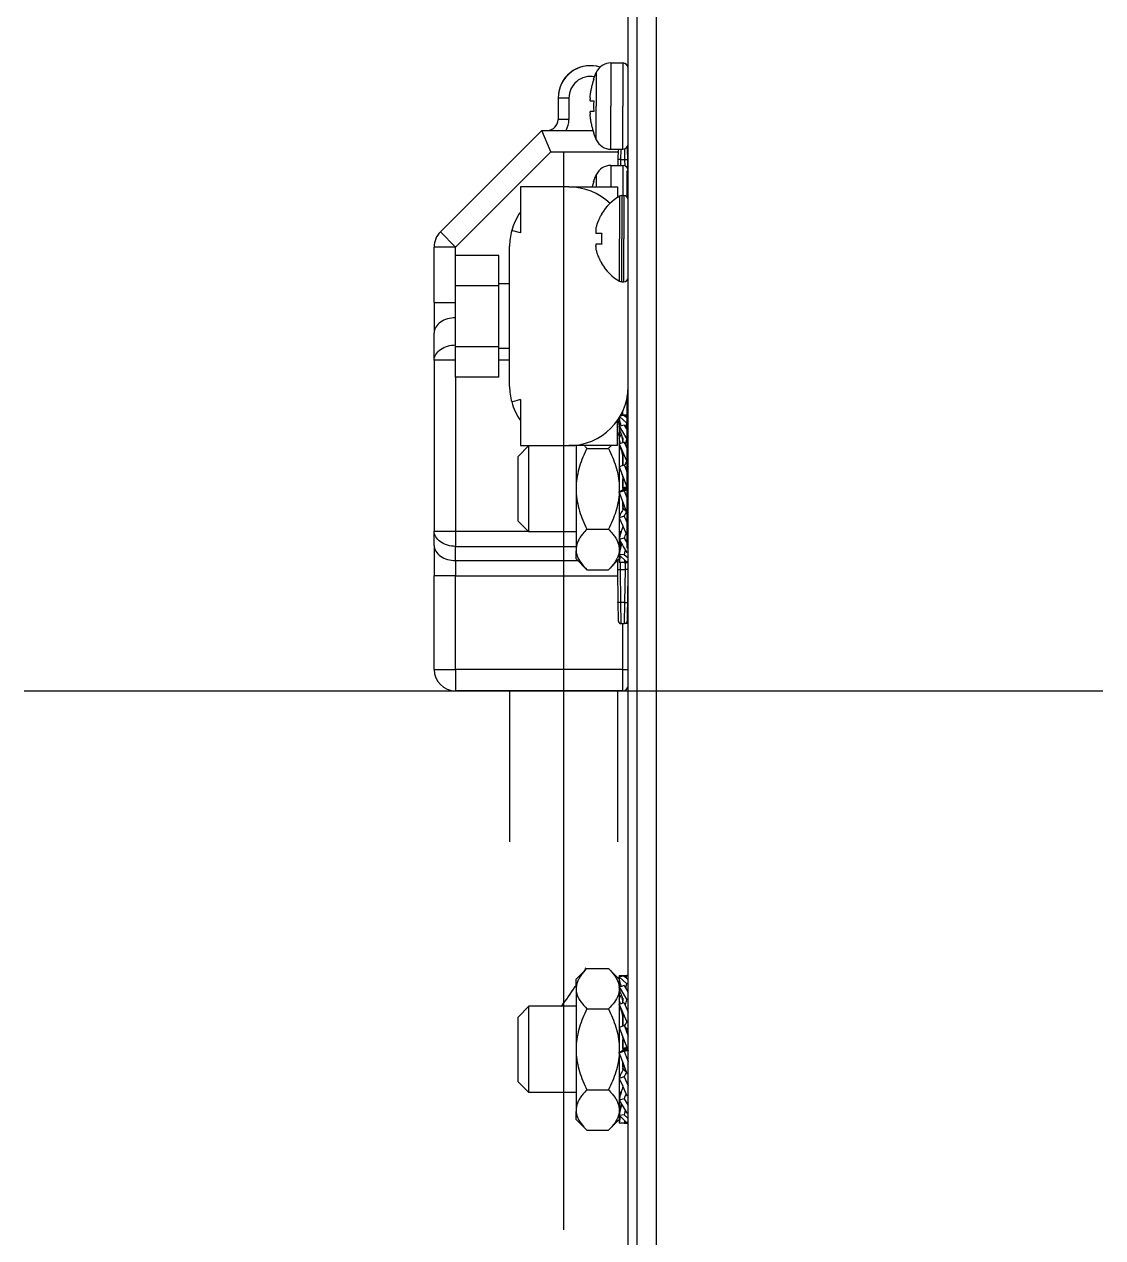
# Model space of a CAD drawing. Header units: millimetres. Extents: x -1584 to 3730, y -1918 to 2655.
# Drawn here: x 1513.4 to 1613.4, y 163.4 to 275.9 of the extents above; entities that cross this region are included whole.
import ezdxf

# ---------------------------------------------------------------- set-up
doc = ezdxf.new("R2010")
doc.units = ezdxf.units.MM
doc.header["$LTSCALE"] = 65.395
doc.layers.get('0').update_dxf_attribs({"linetype": 'CONTINUOUS'})
doc.layers.add('ASSI', color=7, linetype='CONTINUOUS')
doc.layers.add('GEOM', color=7, linetype='CONTINUOUS')

msp = doc.modelspace()

# ---------------------------------------------------------------- linework, layer by layer
at = {"linetype": 'Continuous'}
for p, q in [((1566.22, 270.85), (1566.24, 270.85)), ((1565.89, 268.85), (1566.24, 268.85)), ((1566.24, 267.85), (1565.89, 267.85)), ((1566.24, 265.85), (1566.22, 265.85)), ((1569.36, 264.37), (1569.36, 264.6)), ((1568.5, 264.35), (1568.48, 263.38)), ((1568.75, 264.35), (1568.73, 263.38)), ((1569.13, 263.38), (1569.11, 264.39)), ((1569.36, 264.34), (1569.36, 264.37)), ((1569.36, 264.37), (1569.43, 264.37)), ((1569.38, 263.38), (1569.36, 264.34)), ((1568.48, 263.38), (1568.47, 262.85)), ((1568.73, 263.38), (1568.72, 262.85)), ((1569.13, 263.38), (1568.73, 263.38)), ((1569.14, 262.8), (1569.13, 263.38)), ((1569.39, 262.54), (1569.38, 263.38)), ((1566.22, 261.35), (1566.24, 261.35)), ((1559.43, 260.85), (1559.43, 256.58)), ((1563.93, 260.85), (1559.43, 260.85)), ((1563.93, 260.85), (1568.43, 260.85)), ((1568.43, 260.85), (1568.43, 259.85)), ((1566.95, 258.35), (1566.98, 258.35)), ((1559.43, 256.58), (1558.62, 256.8)), ((1566.43, 256.55), (1566.98, 256.55)), ((1566.98, 255.55), (1566.43, 255.55)), ((1557.43, 254.5), (1553.43, 254.5)), ((1553.43, 251.68), (1553.43, 254.5)), ((1557.43, 251.85), (1557.43, 254.5)), ((1558.43, 242.35), (1558.43, 255.35)), ((1566.98, 253.75), (1566.95, 253.75)), ((1553.43, 246.03), (1553.43, 251.68)), ((1557.43, 251.68), (1553.43, 251.68)), ((1557.43, 251.68), (1557.43, 251.85)), ((1557.43, 246.03), (1557.43, 251.68)), ((1553.43, 243.2), (1553.43, 246.03)), ((1557.43, 246.03), (1553.43, 246.03)), ((1557.43, 245.85), (1557.43, 246.03)), ((1557.43, 243.2), (1557.43, 245.85)), ((1557.43, 243.2), (1553.43, 243.2)), ((1559.43, 241.12), (1558.62, 240.9)), ((1559.43, 241.12), (1559.43, 236.85)), ((1568.43, 236.85), (1568.43, 239.19)), ((1568.54, 239.42), (1568.6, 239.36)), ((1568.6, 239.36), (1568.6, 238.65)), ((1568.6, 238.99), (1568.68, 239.07)), ((1568.78, 238.69), (1568.6, 238.65)), ((1568.6, 238.65), (1569.29, 237.44)), ((1568.63, 239.56), (1569.29, 238.94)), ((1569.07, 239.64), (1568.65, 239.58)), ((1568.72, 239.7), (1569.29, 239.7)), ((1568.8, 238.69), (1568.78, 238.69)), ((1569.07, 238.76), (1568.8, 238.69)), ((1569.07, 239.64), (1569.18, 239.54)), ((1569.07, 238.76), (1569.33, 238.3)), ((1569.18, 239.54), (1569.33, 239.4)), ((1569.33, 239.7), (1569.29, 239.7)), ((1569.33, 238.94), (1569.29, 238.94)), ((1568.6, 238.61), (1568.6, 238.34)), ((1568.6, 238.34), (1568.6, 237.01)), ((1568.6, 237.55), (1568.79, 237.88)), ((1568.93, 237.32), (1568.93, 237.59)), ((1568.93, 237.59), (1568.93, 237.32)), ((1559.23, 235.85), (1560.23, 236.85)), ((1560.23, 236.85), (1559.23, 235.85)), ((1559.43, 236.85), (1563.93, 236.85)), ((1560.23, 228.85), (1560.23, 236.85)), ((1568.43, 236.85), (1563.93, 236.85)), ((1564.6, 236.85), (1564.6, 233.12)), ((1565.6, 236.6), (1567.6, 236.6)), ((1568.92, 237.12), (1568.6, 237.01)), ((1568.65, 236.8), (1568.6, 237.01)), ((1568.6, 237.01), (1569.29, 235.39)), ((1568.6, 237.01), (1568.6, 236.85)), ((1568.6, 236.85), (1568.6, 236.8)), ((1568.64, 236.85), (1568.6, 236.85)), ((1568.6, 236.8), (1568.6, 234.88)), ((1568.92, 237.18), (1568.92, 237.12)), ((1568.93, 237.12), (1568.92, 237.12)), ((1568.93, 237.23), (1568.93, 237.32)), ((1568.93, 237.21), (1568.93, 237.23)), ((1568.93, 237.23), (1568.93, 237.21)), ((1568.93, 237.21), (1568.93, 237.18)), ((1568.93, 237.21), (1568.93, 237.15)), ((1568.93, 237.18), (1568.93, 237.15)), ((1569.07, 237.16), (1568.93, 237.12)), ((1568.93, 237.12), (1568.93, 237.15)), ((1568.93, 237.15), (1568.93, 237.12)), ((1568.93, 237.12), (1568.93, 237.15)), ((1569.07, 237.16), (1569.33, 236.55)), ((1569.33, 237.45), (1569.29, 237.44)), ((1559.23, 229.85), (1559.23, 235.85)), ((1568.93, 236.12), (1568.93, 236.06)), ((1568.93, 236.07), (1568.93, 236.01)), ((1568.93, 236.06), (1568.93, 236.01)), ((1568.93, 235.37), (1568.93, 236.01)), ((1568.93, 236.01), (1568.93, 235.37)), ((1568.93, 235), (1568.93, 235.37)), ((1568.93, 235.37), (1568.93, 235)), ((1569.33, 235.4), (1569.29, 235.39)), ((1568.93, 235), (1568.6, 234.88)), ((1568.6, 234.88), (1569.29, 233.03)), ((1568.6, 234.85), (1568.6, 233.12)), ((1569.07, 235.05), (1568.93, 235)), ((1569.07, 235.05), (1569.08, 235.03)), ((1569.08, 235.03), (1569.09, 235.02)), ((1569.09, 235.02), (1569.33, 234.35)), ((1564.6, 233.12), (1564.6, 232.58)), ((1568.6, 233.12), (1568.6, 232.58)), ((1568.93, 232.94), (1568.93, 233.72)), ((1568.93, 233.72), (1568.93, 232.94)), ((1569.33, 233.05), (1569.29, 233.03)), ((1564.6, 232.58), (1564.6, 228.85)), ((1569.07, 232.67), (1568.6, 232.5)), ((1568.6, 232.58), (1568.6, 232.5)), ((1568.6, 232.5), (1568.93, 231.62)), ((1568.6, 232.5), (1568.6, 230.16)), ((1568.93, 232.92), (1568.93, 232.94)), ((1569.33, 232.94), (1568.93, 232.94)), ((1568.93, 232.92), (1568.93, 232.88)), ((1568.93, 232.92), (1569.33, 232.92)), ((1568.93, 232.88), (1568.93, 232.85)), ((1568.93, 232.85), (1568.93, 232.78)), ((1569.33, 232.85), (1568.93, 232.85)), ((1568.93, 232.76), (1568.93, 232.78)), ((1568.93, 232.78), (1569.33, 232.78)), ((1569.33, 232.76), (1568.93, 232.76)), ((1569.07, 232.67), (1569.3, 232.04)), ((1569.3, 232.04), (1569.33, 231.97)), ((1568.93, 231.21), (1568.93, 231.62)), ((1568.93, 231.62), (1569.27, 230.68)), ((1568.93, 231.62), (1568.93, 231.21)), ((1568.93, 231.21), (1568.93, 231.19)), ((1568.93, 231.21), (1568.93, 231.19)), ((1568.93, 231.19), (1568.93, 231.14)), ((1568.93, 231.14), (1568.93, 231.08)), ((1568.93, 231.02), (1568.93, 231.08)), ((1568.93, 231.08), (1568.97, 231.08)), ((1569, 231.02), (1568.93, 231.02)), ((1560.23, 228.85), (1559.23, 229.85)), ((1560.23, 228.85), (1559.23, 229.85)), ((1569.07, 230.31), (1568.6, 230.16)), ((1568.6, 230.16), (1568.92, 229.42)), ((1568.6, 230.15), (1568.6, 228.85)), ((1569.07, 230.31), (1569.33, 229.7)), ((1569.27, 230.68), (1569.28, 230.67)), ((1569.28, 230.67), (1569.29, 230.65)), ((1569.33, 230.67), (1569.29, 230.65)), ((1564.6, 228.85), (1560.23, 228.85)), ((1564.6, 228.85), (1560.23, 228.85)), ((1564.6, 228.85), (1564.6, 227.36)), ((1565.6, 229.1), (1567.6, 229.1)), ((1568.6, 228.85), (1568.6, 228.15)), ((1568.77, 228.85), (1568.6, 228.85)), ((1568.77, 228.85), (1568.6, 228.85)), ((1568.71, 228.65), (1568.6, 228.69)), ((1568.92, 229.42), (1568.93, 229.39)), ((1568.93, 229.39), (1569.29, 228.54)), ((1569.33, 228.55), (1569.29, 228.54)), ((1569.07, 228.26), (1568.6, 228.15)), ((1568.6, 228.15), (1568.82, 227.76)), ((1568.6, 228.15), (1568.6, 228.12)), ((1568.6, 228.12), (1568.6, 227.36)), ((1568.72, 227.94), (1568.72, 227.68)), ((1568.72, 227.68), (1568.72, 227.6)), ((1568.79, 227.82), (1568.74, 227.68)), ((1568.82, 227.76), (1568.91, 227.61)), ((1568.91, 227.61), (1568.96, 227.51)), ((1568.96, 227.51), (1569.29, 226.94)), ((1569.07, 228.26), (1569.33, 227.81)), ((1564.6, 227.36), (1564.6, 227.09)), ((1564.6, 226.34), (1564.6, 227.09)), ((1564.6, 226.34), (1565.6, 225.34)), ((1567.6, 225.34), (1568.6, 226.34)), ((1568.6, 227.36), (1568.6, 227.09)), ((1568.6, 227.09), (1568.6, 226.71)), ((1568.65, 227.04), (1568.6, 227.05)), ((1569.07, 226.76), (1568.6, 226.71)), ((1568.6, 226.71), (1568.68, 226.63)), ((1568.6, 226.71), (1568.6, 226.61)), ((1568.6, 226.61), (1568.6, 226.34)), ((1568.68, 226.63), (1568.7, 226.61)), ((1568.7, 226.61), (1569.18, 226.16)), ((1569.07, 226.76), (1569.43, 226.43)), ((1569.43, 226.98), (1569.29, 226.94)), ((1565.6, 225.34), (1567.6, 225.34)), ((1568.44, 226.19), (1568.43, 225.35)), ((1568.43, 225.35), (1568.48, 222.32)), ((1568.43, 225.35), (1568.48, 222.32)), ((1568.43, 225.35), (1568.68, 225.35)), ((1569.07, 226), (1568.6, 226)), ((1568.69, 226), (1568.68, 225.35)), ((1568.68, 225.35), (1568.73, 222.32)), ((1568.68, 225.35), (1569.18, 225.35)), ((1569.07, 226), (1569.43, 226)), ((1569.13, 222.32), (1569.18, 225.35)), ((1569.18, 225.35), (1569.17, 226)), ((1569.18, 226.16), (1569.29, 226.06)), ((1569.43, 225.35), (1569.18, 225.35)), ((1569.43, 226.08), (1569.29, 226.06)), ((1569.38, 222.32), (1569.43, 225.35)), ((1569.38, 222.32), (1569.43, 225.35)), ((1569.43, 225.35), (1569.42, 226)), ((1568.48, 222.32), (1568.51, 220.6)), ((1568.73, 222.32), (1568.76, 220.35)), ((1568.73, 222.32), (1569.13, 222.32)), ((1569.1, 220.35), (1569.13, 222.32)), ((1569.36, 221.36), (1569.38, 222.32)), ((1569.35, 220.6), (1569.36, 221.33)), ((1569.36, 221.33), (1569.36, 221.36)), ((1569.43, 221.33), (1569.36, 221.33)), ((1568.76, 220.35), (1569.1, 220.35)), ((1569.43, 220.35), (1569.1, 220.35)), ((1569.43, 220.35), (1569.1, 220.35)), ((1558.43, 214.1), (1558.43, 200.1)), ((1568.43, 214.1), (1568.43, 200.1)), ((1564.6, 187.36), (1565.6, 188.36)), ((1565.6, 188.36), (1567.6, 188.36)), ((1567.6, 188.36), (1568.6, 187.36)), ((1564.6, 186.61), (1564.6, 187.36)), ((1568.6, 187.7), (1569.29, 187.7)), ((1568.62, 187.58), (1568.6, 187.58)), ((1568.6, 187.58), (1569.29, 186.94)), ((1568.6, 187.36), (1568.6, 186.65)), ((1568.6, 186.99), (1568.68, 187.07)), ((1569.07, 187.64), (1568.62, 187.58)), ((1569.07, 187.64), (1569.18, 187.54)), ((1569.18, 187.54), (1569.43, 187.3)), ((1569.43, 187.7), (1569.29, 187.7)), ((1569.43, 186.95), (1569.29, 186.94)), ((1564.6, 186.61), (1564.6, 186.34)), ((1564.6, 186.34), (1564.6, 184.85)), ((1568.78, 186.69), (1568.6, 186.65)), ((1568.6, 186.65), (1569.29, 185.44)), ((1568.6, 186.61), (1568.6, 186.34)), ((1568.6, 186.34), (1568.6, 185.01)), ((1568.6, 185.55), (1568.79, 185.88)), ((1568.8, 186.69), (1568.78, 186.69)), ((1569.07, 186.76), (1568.8, 186.69)), ((1569.07, 186.76), (1569.4, 186.19)), ((1569.4, 186.19), (1569.43, 186.13)), ((1559.23, 183.85), (1560.23, 184.85)), ((1560.23, 184.85), (1559.23, 183.85)), ((1564.6, 184.85), (1560.23, 184.85)), ((1560.23, 176.85), (1560.23, 184.85)), ((1564.6, 184.85), (1564.6, 181.12)), ((1568.92, 185.12), (1568.6, 185.01)), ((1568.65, 184.8), (1568.6, 185.01)), ((1568.6, 185.01), (1569.29, 183.39)), ((1568.6, 185.01), (1568.6, 184.85)), ((1568.6, 184.85), (1568.6, 184.8)), ((1568.64, 184.85), (1568.6, 184.85)), ((1568.6, 184.8), (1568.6, 182.88)), ((1568.92, 185.18), (1568.92, 185.12)), ((1568.93, 185.12), (1568.92, 185.12)), ((1568.93, 185.32), (1568.93, 185.59)), ((1568.93, 185.59), (1568.93, 185.32)), ((1568.93, 185.23), (1568.93, 185.32)), ((1568.93, 185.21), (1568.93, 185.23)), ((1568.93, 185.23), (1568.93, 185.21)), ((1568.93, 185.21), (1568.93, 185.18)), ((1568.93, 185.21), (1568.93, 185.15)), ((1568.93, 185.18), (1568.93, 185.15)), ((1569.07, 185.16), (1568.93, 185.12)), ((1568.93, 185.12), (1568.93, 185.15)), ((1568.93, 185.15), (1568.93, 185.12)), ((1568.93, 185.12), (1568.93, 185.15)), ((1569.07, 185.16), (1569.43, 184.31)), ((1569.43, 185.47), (1569.29, 185.44)), ((1559.23, 177.85), (1559.23, 183.85)), ((1565.6, 184.6), (1567.6, 184.6)), ((1568.93, 184.12), (1568.93, 184.06)), ((1568.93, 184.07), (1568.93, 184.01)), ((1568.93, 184.06), (1568.93, 184.01)), ((1568.93, 183.37), (1568.93, 184.01)), ((1568.93, 184.01), (1568.93, 183.37)), ((1568.93, 183), (1568.6, 182.88)), ((1568.6, 182.88), (1569.29, 181.03)), ((1568.6, 182.85), (1568.6, 181.12)), ((1568.93, 183), (1568.93, 183.37)), ((1568.93, 183.37), (1568.93, 183)), ((1569.07, 183.05), (1568.93, 183)), ((1569.07, 183.05), (1569.08, 183.03)), ((1569.08, 183.03), (1569.09, 183.02)), ((1569.09, 183.02), (1569.43, 182.08)), ((1569.43, 183.43), (1569.29, 183.39)), ((1569.43, 182.68), (1569.36, 182.68)), ((1569.39, 182.62), (1569.43, 182.62)), ((1568.93, 180.94), (1568.93, 181.72)), ((1568.93, 181.72), (1568.93, 180.94)), ((1564.6, 181.12), (1564.6, 180.58)), ((1564.6, 180.58), (1564.6, 176.85)), ((1568.6, 181.12), (1568.6, 180.58)), ((1569.07, 180.67), (1568.6, 180.5)), ((1568.6, 180.58), (1568.6, 180.5)), ((1568.6, 180.5), (1568.93, 179.62)), ((1568.6, 180.5), (1568.6, 178.16)), ((1568.93, 180.92), (1568.93, 180.94)), ((1569.43, 180.94), (1568.93, 180.94)), ((1568.93, 180.92), (1568.93, 180.88)), ((1568.93, 180.92), (1569.43, 180.92)), ((1568.93, 180.88), (1568.93, 180.85)), ((1568.93, 180.85), (1568.93, 180.78)), ((1569.43, 180.85), (1568.93, 180.85)), ((1568.93, 180.76), (1568.93, 180.78)), ((1568.93, 180.78), (1569.43, 180.78)), ((1569.43, 180.76), (1568.93, 180.76)), ((1569.07, 180.67), (1569.43, 179.7)), ((1569.43, 181.08), (1569.29, 181.03)), ((1568.93, 179.21), (1568.93, 179.62)), ((1568.93, 179.62), (1569.27, 178.68)), ((1568.93, 179.62), (1568.93, 179.21)), ((1568.93, 179.21), (1568.93, 179.19)), ((1568.93, 179.21), (1568.93, 179.19)), ((1568.93, 179.19), (1568.93, 179.14)), ((1568.93, 179.14), (1568.93, 179.08)), ((1568.93, 179.02), (1568.93, 179.08)), ((1568.93, 179.08), (1568.97, 179.08)), ((1569, 179.02), (1568.93, 179.02)), ((1569.07, 178.31), (1568.6, 178.16)), ((1568.6, 178.16), (1568.92, 177.42)), ((1568.6, 178.15), (1568.6, 176.85)), ((1569.07, 178.31), (1569.43, 177.46)), ((1569.27, 178.68), (1569.28, 178.67)), ((1569.28, 178.67), (1569.29, 178.65)), ((1569.43, 178.7), (1569.29, 178.65)), ((1560.23, 176.85), (1559.23, 177.85)), ((1560.23, 176.85), (1559.23, 177.85)), ((1564.6, 176.85), (1560.23, 176.85)), ((1564.6, 176.85), (1560.23, 176.85)), ((1564.6, 176.85), (1564.6, 175.36)), ((1565.6, 177.1), (1567.6, 177.1)), ((1568.6, 176.85), (1568.6, 176.15)), ((1568.77, 176.85), (1568.6, 176.85)), ((1568.77, 176.85), (1568.6, 176.85)), ((1568.92, 177.42), (1568.93, 177.39)), ((1568.93, 177.39), (1569.29, 176.54)), ((1568.71, 176.65), (1568.6, 176.69)), ((1569.07, 176.26), (1568.6, 176.15)), ((1568.6, 176.15), (1568.82, 175.76)), ((1568.6, 176.15), (1568.6, 176.12)), ((1568.6, 176.12), (1568.6, 175.36)), ((1568.79, 175.82), (1568.74, 175.68)), ((1568.82, 175.76), (1568.91, 175.61)), ((1568.91, 175.61), (1568.96, 175.51)), ((1569.07, 176.26), (1569.43, 175.63)), ((1569.43, 176.58), (1569.29, 176.54)), ((1564.6, 175.36), (1564.6, 175.09)), ((1564.6, 174.34), (1564.6, 175.09)), ((1568.6, 175.36), (1568.6, 175.09)), ((1568.6, 175.09), (1568.6, 174.71)), ((1568.65, 175.04), (1568.6, 175.05)), ((1569.07, 174.76), (1568.6, 174.71)), ((1568.6, 174.71), (1568.68, 174.63)), ((1568.6, 174.71), (1568.6, 174.61)), ((1568.6, 174.61), (1568.6, 174.34)), ((1568.68, 174.63), (1568.7, 174.61)), ((1568.7, 174.61), (1569.18, 174.16)), ((1568.96, 175.51), (1569.29, 174.94)), ((1569.07, 174.76), (1569.43, 174.43)), ((1569.43, 174.98), (1569.29, 174.94)), ((1564.6, 174.34), (1565.6, 173.34)), ((1567.6, 173.34), (1568.6, 174.34)), ((1569.07, 174), (1568.6, 174)), ((1569.07, 174), (1569.43, 174)), ((1569.18, 174.16), (1569.29, 174.06)), ((1569.43, 174.08), (1569.29, 174.06)), ((1565.6, 173.34), (1567.6, 173.34))]:
    msp.add_line(p, q, dxfattribs=at)
at = {"color": 1}
for p, q in [((1563.43, 264.1), (1563.43, 164.1)), ((1513.43, 214.1), (1613.43, 214.1))]:
    msp.add_line(p, q, dxfattribs=at)
at = {"linetype": 'Continuous'}
for points in [[(1568.74, 238.02), (1568.78, 237.92), (1568.8, 237.83), (1568.83, 237.74), (1568.85, 237.65), (1568.87, 237.57), (1568.88, 237.49), (1568.9, 237.41)], [(1568.65, 236.8), (1568.68, 236.72), (1568.74, 236.54), (1568.8, 236.37), (1568.84, 236.22), (1568.87, 236.07), (1568.9, 235.94)], [(1568.9, 237.41), (1568.91, 237.33), (1568.91, 237.25), (1568.92, 237.18)], [(1568.9, 235.94), (1568.91, 235.81), (1568.92, 235.69), (1568.93, 235.58), (1568.93, 235.47), (1568.93, 235.37)], [(1568.61, 234.85), (1568.66, 234.7), (1568.74, 234.5), (1568.8, 234.33), (1568.85, 234.17), (1568.89, 234.06), (1568.91, 233.98), (1568.92, 233.92), (1568.93, 233.86), (1568.93, 233.8), (1568.93, 233.72)], [(1568.74, 186.02), (1568.78, 185.92), (1568.8, 185.83), (1568.83, 185.74), (1568.85, 185.65), (1568.87, 185.57), (1568.88, 185.49), (1568.9, 185.41)], [(1568.65, 184.8), (1568.68, 184.72), (1568.74, 184.54), (1568.8, 184.37), (1568.84, 184.22), (1568.87, 184.07), (1568.9, 183.94)], [(1568.9, 185.41), (1568.91, 185.33), (1568.91, 185.25), (1568.92, 185.18)], [(1568.9, 183.94), (1568.91, 183.81), (1568.92, 183.69), (1568.93, 183.58), (1568.93, 183.47), (1568.93, 183.37)], [(1568.61, 182.85), (1568.66, 182.7), (1568.74, 182.5), (1568.8, 182.33), (1568.85, 182.17), (1568.89, 182.06), (1568.91, 181.98), (1568.92, 181.92), (1568.93, 181.86), (1568.93, 181.8), (1568.93, 181.72)]]:
    msp.add_lwpolyline(points, dxfattribs=at)
for centre, radius, start, end in [((1572.88, 268.53), 7.04, 166.0152, 166.9892), ((1572.87, 268.53), 7.03, 165.4251, 166.0151), ((1572.87, 268.53), 7.02, 164.2196, 165.4252), ((1572.86, 268.54), 7.02, 163.8662, 164.2195), ((1572.86, 268.54), 7.01, 162.3069, 163.8662), ((1572.85, 268.54), 7.01, 160.741, 162.3068), ((1570.08, 269.1), 4.2, 176.6174, 178.2884), ((1570.14, 269.1), 4.26, 178.2856, 179.1489), ((1570.16, 269.1), 4.28, 179.1489, 179.9722), ((1570.16, 269.1), 4.27, 179.9713, 181.1104), ((1573.03, 268.51), 7.19, 171.7052, 173.2535), ((1572.98, 268.51), 7.14, 171.1563, 171.7036), ((1572.95, 268.52), 7.11, 170.1363, 171.1566), ((1572.93, 268.52), 7.09, 169.4225, 170.136), ((1572.91, 268.52), 7.07, 168.5614, 169.4226), ((1572.9, 268.53), 7.05, 167.7318, 168.5614), ((1572.89, 268.53), 7.04, 166.9892, 167.7318), ((1570.14, 269.1), 4.25, 181.1109, 181.6717), ((1570.08, 269.1), 4.2, 181.6686, 183.3824), ((1573.39, 268.35), 7.17, 176.0052, 180.0013), ((1573.39, 268.35), 7.17, 179.9987, 183.9948), ((1570.08, 267.6), 4.2, 176.6176, 178.3314), ((1570.14, 267.6), 4.25, 178.3283, 178.8891), ((1570.16, 267.6), 4.27, 178.8896, 180.0287), ((1570.16, 267.6), 4.28, 180.0278, 180.8511), ((1570.14, 267.6), 4.26, 180.8511, 181.7144), ((1570.08, 267.6), 4.2, 181.7116, 183.3826), ((1573.03, 268.19), 7.19, 186.7465, 188.2948), ((1572.98, 268.19), 7.14, 188.2964, 188.8437), ((1572.95, 268.18), 7.11, 188.8434, 189.8637), ((1572.93, 268.18), 7.09, 189.864, 190.5775), ((1572.91, 268.18), 7.07, 190.5774, 191.4385), ((1572.9, 268.17), 7.05, 191.4386, 192.2682), ((1572.89, 268.17), 7.04, 192.2682, 193.0108), ((1572.88, 268.17), 7.04, 193.0108, 193.9848), ((1572.87, 268.17), 7.03, 193.9849, 194.5749), ((1572.87, 268.17), 7.02, 194.5748, 195.7804), ((1572.86, 268.16), 7.02, 195.7805, 196.1338), ((1572.86, 268.16), 7.01, 196.1338, 197.6931), ((1572.85, 268.16), 7.01, 197.6932, 199.259), ((1572.86, 259.04), 7.01, 162.3069, 163.8662), ((1572.85, 259.04), 7.01, 160.741, 162.3068), ((1563.93, 255.35), 5.5, 46.0761, 90), ((1572.86, 259.03), 7.02, 164.2195, 165.0158), ((1572.86, 259.04), 7.02, 163.8662, 164.2195), ((1563.93, 255.35), 5.5, 144.9032, 164.7449), ((1571.02, 255.87), 4.73, 155.4278, 156.6825), ((1571.02, 255.87), 4.74, 154.4598, 155.4278), ((1571.03, 255.87), 4.74, 153.3188, 154.4598), ((1571.03, 255.87), 4.75, 151.9926, 153.3187), ((1571.03, 255.87), 4.75, 151.0316, 151.9926), ((1571.04, 255.86), 4.75, 148.4659, 151.0313), ((1563.93, 255.35), 5.5, 164.7449, 180), ((1568.4, 256.8), 1.98, 174.8627, 175.7144), ((1568.39, 256.8), 1.97, 175.714, 176.9766), ((1568.38, 256.8), 1.96, 176.9771, 178.0037), ((1568.37, 256.8), 1.95, 178.0037, 179.0738), ((1568.37, 256.8), 1.95, 179.0741, 180.1995), ((1568.37, 256.8), 1.95, 180.1995, 181.1541), ((1568.37, 256.8), 1.95, 181.1545, 182.3767), ((1568.38, 256.8), 1.96, 182.3765, 183.2159), ((1568.39, 256.8), 1.97, 183.2167, 184.6016), ((1570.93, 255.9), 4.64, 163.6036, 165.6824), ((1568.42, 256.8), 2.01, 172.7256, 174.8598), ((1570.96, 255.89), 4.67, 162.6228, 163.6051), ((1570.97, 255.89), 4.68, 161.535, 162.6227), ((1570.99, 255.88), 4.7, 159.4813, 161.5344), ((1571, 255.88), 4.72, 158.9977, 159.4819), ((1571.01, 255.88), 4.72, 157.4524, 158.9975), ((1571.02, 255.87), 4.73, 156.6826, 157.4526), ((1568.4, 256.8), 1.98, 184.6009, 185.2558), ((1568.42, 256.8), 2.01, 185.2585, 187.2741), ((1568.42, 255.3), 2.01, 172.7259, 174.7415), ((1570.74, 256.05), 3.79, 172.4013, 179.9911), ((1570.74, 256.05), 3.79, 180.0089, 187.5987), ((1568.4, 255.3), 1.98, 174.7442, 175.3991), ((1568.39, 255.3), 1.97, 175.3984, 176.7833), ((1568.38, 255.3), 1.96, 176.7841, 177.6235), ((1568.37, 255.3), 1.96, 177.6234, 178.8455), ((1568.37, 255.3), 1.95, 178.8459, 179.8005), ((1568.37, 255.3), 1.95, 179.8006, 180.9258), ((1568.37, 255.3), 1.95, 180.9261, 181.9964), ((1568.38, 255.3), 1.96, 181.9964, 183.0228), ((1568.39, 255.3), 1.97, 183.0233, 184.286), ((1568.4, 255.3), 1.98, 184.2856, 185.1372), ((1568.42, 255.3), 2.01, 185.1401, 187.2744), ((1570.93, 256.2), 4.64, 194.3176, 196.3964), ((1570.96, 256.21), 4.67, 196.3949, 197.3772), ((1570.97, 256.21), 4.68, 197.3773, 198.465), ((1570.99, 256.22), 4.7, 198.4656, 200.5187), ((1571, 256.22), 4.72, 200.5181, 201.0023), ((1571.01, 256.22), 4.72, 201.0025, 202.5476), ((1571.02, 256.23), 4.73, 202.5474, 203.3174), ((1571.02, 256.23), 4.73, 203.3175, 204.5722), ((1571.02, 256.23), 4.74, 204.5722, 205.5402), ((1571.03, 256.23), 4.74, 205.5402, 206.6812), ((1571.03, 256.23), 4.75, 206.6813, 208.0074), ((1571.03, 256.23), 4.75, 208.0074, 208.9684), ((1571.04, 256.24), 4.75, 208.9687, 211.5341), ((1563.93, 242.35), 5.5, 180, 195.2551), ((1563.93, 242.35), 5.5, 270, 360), ((1563.93, 242.35), 5.5, 195.2551, 215.0968), ((1566.42, 238.32), 2.21, 22.5267, 23.3499), ((1570.04, 238.7), 1.44, 182.2616, 183.5927), ((1566.98, 238.48), 1.63, 4.7243, 5.8252), ((1570.81, 239.66), 2.21, 183.5226, 187.9146), ((1566.4, 237.18), 2.54, 9.2742, 12.1328), ((1572.6, 232.42), 4.38, 143.3407, 143.5299), ((1577.12, 229.05), 10.02, 143.1481, 143.3233), ((1562.16, 232.85), 6.45, 356.9343, 357.6338), ((1569.45, 231.33), 0.554, 211.7475, 212.6742), ((1561.3, 236.6), 9.94, 323.117, 323.2975), ((1565.81, 233.24), 4.32, 323.3162, 323.5082), ((1569.37, 228.63), 0.769, 162.806, 163.3522), ((1568.53, 218.14), 10.25, 89.3798, 89.6108), ((1570.85, 225.93), 2.25, 175.0604, 178.1133), ((1568.76, 220.6), 0.25, 181.0011, 203.251), ((1568.76, 220.6), 0.25, 181, 270), ((1568.76, 220.6), 0.25, 203.251, 213.3463), ((1568.76, 220.6), 0.25, 213.3463, 225.5007), ((1568.76, 220.6), 0.25, 225.5007, 238.9847), ((1568.76, 220.6), 0.25, 238.9847, 247.7504), ((1568.76, 220.6), 0.25, 247.7504, 270), ((1569.1, 220.6), 0.25, 270, 358.9989), ((1543.43, 200.1), 25, 331.2528, 332.0962), ((1570.85, 187.77), 2.25, 181.8867, 184.9379), ((1543.43, 200.1), 25, 322.3788, 327.5098), ((1543.43, 200.1), 25, 327.5098, 327.9102), ((1570.04, 186.7), 1.44, 182.2616, 183.5927), ((1566.98, 186.48), 1.63, 4.7243, 5.8252), ((1566.4, 185.18), 2.54, 9.2742, 12.1328), ((1572.6, 180.42), 4.38, 143.3407, 143.5299), ((1577.12, 177.05), 10.02, 143.1481, 143.3233), ((1568.91, 182.37), 0.554, 31.7249, 32.7051), ((1562.16, 180.85), 6.45, 356.9343, 357.6338), ((1569.45, 179.33), 0.554, 211.7475, 212.6742), ((1561.3, 184.6), 9.94, 323.117, 323.2975), ((1565.81, 181.24), 4.32, 323.3162, 323.5082), ((1569.37, 176.63), 0.769, 162.806, 163.3522), ((1570.85, 173.93), 2.25, 175.0604, 178.1133)]:
    msp.add_arc(centre, radius, start, end, dxfattribs=at)
for points, knots in [([(1568.73, 263.38), (1568.7, 263.39), (1568.65, 263.39), (1568.6, 263.39), (1568.56, 263.39), (1568.53, 263.39), (1568.51, 263.39), (1568.49, 263.39), (1568.49, 263.39), (1568.49, 263.39), (1568.48, 263.39), (1568.48, 263.38)], [0, 0, 0, 0, 0.382527, 0.555286, 0.706699, 0.831041, 0.923431, 0.956518, 0.980383, 0.994876, 1, 1, 1, 1]), ([(1569.13, 263.38), (1569.16, 263.39), (1569.21, 263.39), (1569.26, 263.39), (1569.3, 263.39), (1569.33, 263.39), (1569.35, 263.39), (1569.37, 263.39), (1569.37, 263.39), (1569.37, 263.39), (1569.38, 263.39), (1569.38, 263.38)], [0, 0, 0, 0, 0.382527, 0.555287, 0.706699, 0.831041, 0.923431, 0.956518, 0.980383, 0.994876, 1, 1, 1, 1]), ([(1568.46, 239.17), (1568.48, 239.13), (1568.55, 238.96), (1568.59, 238.78), (1568.6, 238.64)], [0, 0, 0, 0, 0.256038, 1, 1, 1, 1]), ([(1568.64, 238.65), (1568.64, 238.68), (1568.62, 238.79), (1568.61, 238.91), (1568.6, 238.99)], [0, 0, 0, 0, 0.248024, 1, 1, 1, 1]), ([(1568.68, 239.07), (1568.67, 239.09), (1568.65, 239.19), (1568.63, 239.28), (1568.62, 239.36)], [0, 0, 0, 0, 0.245689, 1, 1, 1, 1]), ([(1568.78, 238.69), (1568.77, 238.72), (1568.74, 238.84), (1568.7, 238.97), (1568.68, 239.07)], [0, 0, 0, 0, 0.245514, 1, 1, 1, 1]), ([(1569.21, 238.52), (1569.22, 238.56), (1569.25, 238.69), (1569.28, 238.83), (1569.29, 238.94)], [0, 0, 0, 0, 0.265232, 1, 1, 1, 1]), ([(1569.26, 239.47), (1569.26, 239.49), (1569.28, 239.57), (1569.28, 239.64), (1569.29, 239.7)], [0, 0, 0, 0, 0.257041, 1, 1, 1, 1]), ([(1568.6, 238.34), (1568.6, 238.29), (1568.57, 238.08), (1568.5, 237.88), (1568.44, 237.73)], [0, 0, 0, 0, 0.244614, 1, 1, 1, 1]), ([(1568.64, 238.35), (1568.64, 238.37), (1568.62, 238.46), (1568.61, 238.55), (1568.6, 238.61)], [0, 0, 0, 0, 0.241658, 1, 1, 1, 1]), ([(1568.71, 237.05), (1568.69, 237.09), (1568.65, 237.25), (1568.61, 237.42), (1568.6, 237.55)], [0, 0, 0, 0, 0.25166, 1, 1, 1, 1]), ([(1568.74, 238.02), (1568.74, 238.05), (1568.7, 238.16), (1568.66, 238.27), (1568.64, 238.35)], [0, 0, 0, 0, 0.245261, 1, 1, 1, 1]), ([(1568.93, 237.32), (1568.93, 237.34), (1568.93, 237.43), (1568.92, 237.52), (1568.91, 237.59)], [0, 0, 0, 0, 0.242751, 1, 1, 1, 1]), ([(1565.6, 236.6), (1565.33, 236.06), (1564.97, 235.21), (1564.68, 234.03), (1564.62, 233.42), (1564.6, 233.12)], [0, 0, 0, 0, 0.499772, 0.7499, 1, 1, 1, 1]), ([(1565.37, 236.85), (1565.39, 236.83), (1565.47, 236.74), (1565.54, 236.66), (1565.6, 236.6)], [0, 0, 0, 0, 0.247108, 1, 1, 1, 1]), ([(1567.83, 236.85), (1567.82, 236.83), (1567.74, 236.74), (1567.66, 236.66), (1567.6, 236.6)], [0, 0, 0, 0, 0.247108, 1, 1, 1, 1]), ([(1567.6, 236.6), (1567.87, 236.06), (1568.23, 235.21), (1568.52, 234.03), (1568.59, 233.42), (1568.6, 233.12)], [0, 0, 0, 0, 0.499772, 0.7499, 1, 1, 1, 1]), ([(1569.15, 236.98), (1569.18, 237.06), (1569.24, 237.21), (1569.28, 237.36), (1569.29, 237.44)], [0, 0, 0, 0, 0.531204, 1, 1, 1, 1]), ([(1569.11, 235.06), (1569.15, 235.12), (1569.22, 235.22), (1569.28, 235.33), (1569.29, 235.39)], [0, 0, 0, 0, 0.551553, 1, 1, 1, 1]), ([(1569.33, 234.72), (1569.29, 234.78), (1569.22, 234.85), (1569.13, 234.94), (1569.09, 234.99), (1569.08, 235.02)], [0, 0, 0, 0, 0.554886, 0.798756, 1, 1, 1, 1]), ([(1568.93, 232.94), (1568.93, 232.95), (1568.94, 232.96), (1568.96, 232.96), (1568.99, 232.97), (1569.04, 232.97), (1569.1, 232.98), (1569.16, 232.99), (1569.22, 233), (1569.26, 233.02), (1569.28, 233.02), (1569.29, 233.03)], [0, 0, 0, 0, 0.05522, 0.100344, 0.157888, 0.303527, 0.47448, 0.651117, 0.811552, 0.93397, 1, 1, 1, 1]), ([(1564.6, 232.58), (1564.62, 232.28), (1564.68, 231.67), (1564.97, 230.49), (1565.33, 229.64), (1565.6, 229.1)], [0, 0, 0, 0, 0.2501, 0.500228, 1, 1, 1, 1]), ([(1568.6, 232.5), (1568.58, 232.21), (1568.51, 231.61), (1568.22, 230.46), (1567.87, 229.63), (1567.6, 229.1)], [0, 0, 0, 0, 0.250122, 0.500232, 1, 1, 1, 1]), ([(1568.63, 232.54), (1568.63, 232.53), (1568.62, 232.52), (1568.61, 232.51), (1568.6, 232.5)], [0, 0, 0, 0, 0.598112, 1, 1, 1, 1]), ([(1568.88, 232.72), (1568.86, 232.71), (1568.81, 232.68), (1568.72, 232.62), (1568.66, 232.57), (1568.63, 232.54)], [0, 0, 0, 0, 0.21851, 0.62177, 1, 1, 1, 1]), ([(1568.93, 232.76), (1568.93, 232.76), (1568.93, 232.75), (1568.91, 232.74), (1568.89, 232.73), (1568.88, 232.72)], [0, 0, 0, 0, 0.11339, 0.317974, 1, 1, 1, 1]), ([(1569.33, 232.73), (1569.31, 232.73), (1569.25, 232.72), (1569.19, 232.71), (1569.14, 232.69), (1569.11, 232.69), (1569.09, 232.68), (1569.08, 232.67), (1569.07, 232.67)], [0, 0, 0, 0, 0.303809, 0.614203, 0.751519, 0.866109, 0.950948, 1, 1, 1, 1]), ([(1568.93, 231.02), (1568.93, 230.96), (1568.89, 230.83), (1568.78, 230.63), (1568.67, 230.41), (1568.61, 230.25), (1568.6, 230.16)], [0, 0, 0, 0, 0.192353, 0.445479, 0.732475, 1, 1, 1, 1]), ([(1568.93, 231.19), (1568.93, 231.18), (1568.93, 231.14), (1568.94, 231.11), (1568.95, 231.09)], [0, 0, 0, 0, 0.233847, 1, 1, 1, 1]), ([(1568.99, 231.03), (1569.01, 231), (1569.06, 230.93), (1569.14, 230.84), (1569.22, 230.77), (1569.26, 230.71), (1569.28, 230.68)], [0, 0, 0, 0, 0.273312, 0.548914, 0.798022, 1, 1, 1, 1]), ([(1569.25, 230.64), (1569.21, 230.58), (1569.14, 230.48), (1569.08, 230.37), (1569.07, 230.31)], [0, 0, 0, 0, 0.551459, 1, 1, 1, 1]), ([(1565.6, 229.1), (1565.47, 228.96), (1565.25, 228.73), (1564.98, 228.37), (1564.73, 227.94), (1564.62, 227.59), (1564.6, 227.36)], [0, 0, 0, 0, 0.274764, 0.470176, 0.655695, 1, 1, 1, 1]), ([(1567.6, 229.1), (1567.74, 228.96), (1567.95, 228.73), (1568.22, 228.37), (1568.47, 227.94), (1568.58, 227.59), (1568.6, 227.36)], [0, 0, 0, 0, 0.274764, 0.470176, 0.655695, 1, 1, 1, 1]), ([(1568.93, 229.42), (1568.92, 229.32), (1568.87, 229.13), (1568.76, 228.83), (1568.66, 228.5), (1568.61, 228.27), (1568.6, 228.15)], [0, 0, 0, 0, 0.2147, 0.462689, 0.731299, 1, 1, 1, 1]), ([(1568.63, 228.85), (1568.63, 228.83), (1568.61, 228.78), (1568.61, 228.73), (1568.6, 228.69)], [0, 0, 0, 0, 0.23917, 1, 1, 1, 1]), ([(1569.21, 228.72), (1569.18, 228.64), (1569.12, 228.49), (1569.08, 228.34), (1569.07, 228.26)], [0, 0, 0, 0, 0.531474, 1, 1, 1, 1]), ([(1568.74, 227.68), (1568.74, 227.65), (1568.7, 227.54), (1568.66, 227.43), (1568.64, 227.35)], [0, 0, 0, 0, 0.245261, 1, 1, 1, 1]), ([(1568.83, 227.76), (1568.81, 227.71), (1568.75, 227.48), (1568.69, 227.25), (1568.65, 227.08)], [0, 0, 0, 0, 0.240015, 1, 1, 1, 1]), ([(1564.6, 227.09), (1564.62, 226.93), (1564.71, 226.53), (1565.05, 225.93), (1565.41, 225.54), (1565.6, 225.34)], [0, 0, 0, 0, 0.227076, 0.594171, 1, 1, 1, 1]), ([(1568.53, 226.73), (1568.46, 226.47), (1568.18, 225.97), (1567.81, 225.55), (1567.6, 225.34)], [0, 0, 0, 0, 0.472983, 1, 1, 1, 1]), ([(1568.6, 227.09), (1568.6, 227.06), (1568.59, 226.93), (1568.56, 226.81), (1568.53, 226.73)], [0, 0, 0, 0, 0.24744, 1, 1, 1, 1]), ([(1568.64, 227.35), (1568.64, 227.33), (1568.62, 227.24), (1568.61, 227.15), (1568.6, 227.09)], [0, 0, 0, 0, 0.241658, 1, 1, 1, 1]), ([(1568.65, 227.08), (1568.64, 227.05), (1568.62, 226.93), (1568.61, 226.8), (1568.6, 226.71)], [0, 0, 0, 0, 0.247864, 1, 1, 1, 1]), ([(1568.62, 226.34), (1568.62, 226.33), (1568.61, 226.25), (1568.6, 226.18), (1568.6, 226.12)], [0, 0, 0, 0, 0.244792, 1, 1, 1, 1]), ([(1568.64, 226.34), (1568.64, 226.32), (1568.62, 226.25), (1568.61, 226.18), (1568.61, 226.12)], [0, 0, 0, 0, 0.247191, 1, 1, 1, 1]), ([(1568.68, 226.63), (1568.67, 226.61), (1568.65, 226.51), (1568.63, 226.42), (1568.62, 226.34)], [0, 0, 0, 0, 0.245689, 1, 1, 1, 1]), ([(1568.7, 226.62), (1568.69, 226.59), (1568.67, 226.5), (1568.65, 226.41), (1568.64, 226.34)], [0, 0, 0, 0, 0.247214, 1, 1, 1, 1]), ([(1569.15, 227.18), (1569.14, 227.14), (1569.11, 227.01), (1569.08, 226.87), (1569.07, 226.76)], [0, 0, 0, 0, 0.265604, 1, 1, 1, 1]), ([(1569.1, 226.23), (1569.1, 226.21), (1569.08, 226.13), (1569.08, 226.06), (1569.07, 226)], [0, 0, 0, 0, 0.257825, 1, 1, 1, 1]), ([(1568.73, 222.32), (1568.7, 222.31), (1568.65, 222.31), (1568.6, 222.31), (1568.56, 222.31), (1568.53, 222.31), (1568.51, 222.31), (1568.49, 222.31), (1568.49, 222.31), (1568.49, 222.31), (1568.48, 222.31), (1568.48, 222.32)], [0, 0, 0, 0, 0.382527, 0.555287, 0.706699, 0.831041, 0.923431, 0.956518, 0.980383, 0.994876, 1, 1, 1, 1]), ([(1569.13, 222.32), (1569.16, 222.31), (1569.21, 222.31), (1569.26, 222.31), (1569.3, 222.31), (1569.33, 222.31), (1569.35, 222.31), (1569.37, 222.31), (1569.37, 222.31), (1569.37, 222.31), (1569.38, 222.31), (1569.38, 222.32)], [0, 0, 0, 0, 0.382527, 0.555286, 0.706699, 0.831041, 0.923431, 0.956518, 0.980383, 0.994876, 1, 1, 1, 1]), ([(1565.6, 188.36), (1565.47, 188.22), (1565.25, 187.99), (1564.98, 187.63), (1564.73, 187.2), (1564.62, 186.85), (1564.6, 186.61)], [0, 0, 0, 0, 0.274764, 0.470176, 0.655695, 1, 1, 1, 1]), ([(1567.6, 188.36), (1567.73, 188.23), (1567.95, 187.99), (1568.21, 187.64), (1568.46, 187.22), (1568.58, 186.87), (1568.6, 186.64)], [0, 0, 0, 0, 0.274358, 0.469689, 0.655323, 1, 1, 1, 1]), ([(1568.62, 187.36), (1568.62, 187.37), (1568.61, 187.45), (1568.6, 187.52), (1568.6, 187.58)], [0, 0, 0, 0, 0.244792, 1, 1, 1, 1]), ([(1568.64, 186.65), (1568.64, 186.68), (1568.62, 186.79), (1568.61, 186.91), (1568.6, 186.99)], [0, 0, 0, 0, 0.248024, 1, 1, 1, 1]), ([(1568.68, 187.07), (1568.67, 187.09), (1568.65, 187.19), (1568.63, 187.28), (1568.62, 187.36)], [0, 0, 0, 0, 0.245689, 1, 1, 1, 1]), ([(1568.78, 186.69), (1568.77, 186.72), (1568.74, 186.84), (1568.7, 186.97), (1568.68, 187.07)], [0, 0, 0, 0, 0.245514, 1, 1, 1, 1]), ([(1569.21, 186.52), (1569.22, 186.56), (1569.25, 186.69), (1569.28, 186.83), (1569.29, 186.94)], [0, 0, 0, 0, 0.265232, 1, 1, 1, 1]), ([(1569.26, 187.47), (1569.26, 187.49), (1569.28, 187.57), (1569.28, 187.64), (1569.29, 187.7)], [0, 0, 0, 0, 0.257041, 1, 1, 1, 1]), ([(1564.6, 186.34), (1564.62, 186.19), (1564.71, 185.79), (1565.05, 185.19), (1565.41, 184.8), (1565.6, 184.6)], [0, 0, 0, 0, 0.227076, 0.594171, 1, 1, 1, 1]), ([(1568.6, 186.34), (1568.59, 186.19), (1568.5, 185.79), (1568.15, 185.19), (1567.8, 184.8), (1567.6, 184.6)], [0, 0, 0, 0, 0.227076, 0.594171, 1, 1, 1, 1]), ([(1568.64, 186.35), (1568.64, 186.37), (1568.62, 186.46), (1568.61, 186.55), (1568.6, 186.61)], [0, 0, 0, 0, 0.241658, 1, 1, 1, 1]), ([(1568.74, 186.02), (1568.74, 186.05), (1568.7, 186.16), (1568.66, 186.27), (1568.64, 186.35)], [0, 0, 0, 0, 0.245261, 1, 1, 1, 1]), ([(1568.71, 185.05), (1568.69, 185.09), (1568.65, 185.25), (1568.61, 185.42), (1568.6, 185.55)], [0, 0, 0, 0, 0.25166, 1, 1, 1, 1]), ([(1568.93, 185.32), (1568.93, 185.34), (1568.93, 185.43), (1568.92, 185.52), (1568.91, 185.59)], [0, 0, 0, 0, 0.242751, 1, 1, 1, 1]), ([(1569.15, 184.98), (1569.18, 185.06), (1569.24, 185.21), (1569.28, 185.36), (1569.29, 185.44)], [0, 0, 0, 0, 0.531204, 1, 1, 1, 1]), ([(1565.6, 184.6), (1565.33, 184.06), (1564.97, 183.21), (1564.68, 182.03), (1564.62, 181.42), (1564.6, 181.12)], [0, 0, 0, 0, 0.499772, 0.7499, 1, 1, 1, 1]), ([(1567.6, 184.6), (1567.87, 184.06), (1568.23, 183.21), (1568.52, 182.03), (1568.59, 181.42), (1568.6, 181.12)], [0, 0, 0, 0, 0.499772, 0.7499, 1, 1, 1, 1]), ([(1569.37, 182.67), (1569.35, 182.71), (1569.3, 182.77), (1569.22, 182.86), (1569.14, 182.93), (1569.1, 182.99), (1569.08, 183.02)], [0, 0, 0, 0, 0.273372, 0.548861, 0.797929, 1, 1, 1, 1]), ([(1569.11, 183.06), (1569.15, 183.12), (1569.22, 183.22), (1569.28, 183.33), (1569.29, 183.39)], [0, 0, 0, 0, 0.551553, 1, 1, 1, 1]), ([(1569.43, 182.51), (1569.43, 182.52), (1569.43, 182.56), (1569.42, 182.59), (1569.41, 182.61)], [0, 0, 0, 0, 0.233618, 1, 1, 1, 1]), ([(1564.6, 180.58), (1564.62, 180.28), (1564.68, 179.67), (1564.97, 178.49), (1565.33, 177.64), (1565.6, 177.1)], [0, 0, 0, 0, 0.2501, 0.500228, 1, 1, 1, 1]), ([(1568.6, 180.5), (1568.58, 180.21), (1568.51, 179.61), (1568.22, 178.46), (1567.87, 177.63), (1567.6, 177.1)], [0, 0, 0, 0, 0.250122, 0.500232, 1, 1, 1, 1]), ([(1568.63, 180.54), (1568.63, 180.53), (1568.62, 180.52), (1568.61, 180.51), (1568.6, 180.5)], [0, 0, 0, 0, 0.598112, 1, 1, 1, 1]), ([(1568.88, 180.72), (1568.86, 180.71), (1568.81, 180.68), (1568.72, 180.62), (1568.66, 180.57), (1568.63, 180.54)], [0, 0, 0, 0, 0.21851, 0.62177, 1, 1, 1, 1]), ([(1568.93, 180.76), (1568.93, 180.76), (1568.93, 180.75), (1568.91, 180.74), (1568.89, 180.73), (1568.88, 180.72)], [0, 0, 0, 0, 0.11339, 0.317974, 1, 1, 1, 1]), ([(1568.93, 180.94), (1568.93, 180.95), (1568.94, 180.96), (1568.96, 180.96), (1568.99, 180.97), (1569.04, 180.97), (1569.1, 180.98), (1569.16, 180.99), (1569.22, 181), (1569.26, 181.02), (1569.28, 181.02), (1569.29, 181.03)], [0, 0, 0, 0, 0.05522, 0.100344, 0.157888, 0.303527, 0.47448, 0.651117, 0.811552, 0.93397, 1, 1, 1, 1]), ([(1569.43, 180.76), (1569.43, 180.75), (1569.42, 180.74), (1569.4, 180.74), (1569.37, 180.73), (1569.32, 180.73), (1569.26, 180.72), (1569.2, 180.71), (1569.14, 180.7), (1569.1, 180.68), (1569.08, 180.68), (1569.07, 180.67)], [0, 0, 0, 0, 0.055168, 0.100321, 0.157884, 0.303517, 0.474432, 0.651034, 0.811492, 0.934022, 1, 1, 1, 1]), ([(1568.93, 179.02), (1568.93, 178.96), (1568.89, 178.83), (1568.78, 178.63), (1568.67, 178.41), (1568.61, 178.25), (1568.6, 178.16)], [0, 0, 0, 0, 0.192353, 0.445479, 0.732475, 1, 1, 1, 1]), ([(1568.93, 179.19), (1568.93, 179.18), (1568.93, 179.14), (1568.94, 179.11), (1568.95, 179.09)], [0, 0, 0, 0, 0.233847, 1, 1, 1, 1]), ([(1568.99, 179.03), (1569.01, 179), (1569.06, 178.93), (1569.14, 178.84), (1569.22, 178.77), (1569.26, 178.71), (1569.28, 178.68)], [0, 0, 0, 0, 0.273312, 0.548914, 0.798022, 1, 1, 1, 1]), ([(1569.25, 178.64), (1569.21, 178.58), (1569.14, 178.48), (1569.08, 178.37), (1569.07, 178.31)], [0, 0, 0, 0, 0.551459, 1, 1, 1, 1]), ([(1565.6, 177.1), (1565.47, 176.96), (1565.25, 176.73), (1564.98, 176.37), (1564.73, 175.94), (1564.62, 175.59), (1564.6, 175.36)], [0, 0, 0, 0, 0.274764, 0.470176, 0.655695, 1, 1, 1, 1]), ([(1567.6, 177.1), (1567.74, 176.96), (1567.95, 176.73), (1568.22, 176.37), (1568.47, 175.94), (1568.58, 175.59), (1568.6, 175.36)], [0, 0, 0, 0, 0.274764, 0.470176, 0.655695, 1, 1, 1, 1]), ([(1568.93, 177.42), (1568.92, 177.32), (1568.87, 177.13), (1568.76, 176.83), (1568.66, 176.5), (1568.61, 176.27), (1568.6, 176.15)], [0, 0, 0, 0, 0.2147, 0.462689, 0.731299, 1, 1, 1, 1]), ([(1568.63, 176.85), (1568.63, 176.83), (1568.61, 176.78), (1568.61, 176.73), (1568.6, 176.69)], [0, 0, 0, 0, 0.23917, 1, 1, 1, 1]), ([(1568.74, 175.68), (1568.74, 175.65), (1568.7, 175.54), (1568.66, 175.43), (1568.64, 175.35)], [0, 0, 0, 0, 0.245261, 1, 1, 1, 1]), ([(1568.83, 175.76), (1568.81, 175.71), (1568.75, 175.48), (1568.69, 175.25), (1568.65, 175.08)], [0, 0, 0, 0, 0.240015, 1, 1, 1, 1]), ([(1569.21, 176.72), (1569.18, 176.64), (1569.12, 176.49), (1569.08, 176.34), (1569.07, 176.26)], [0, 0, 0, 0, 0.531474, 1, 1, 1, 1]), ([(1564.6, 175.09), (1564.62, 174.93), (1564.71, 174.53), (1565.05, 173.93), (1565.41, 173.54), (1565.6, 173.34)], [0, 0, 0, 0, 0.227076, 0.594171, 1, 1, 1, 1]), ([(1568.53, 174.73), (1568.46, 174.47), (1568.18, 173.97), (1567.81, 173.55), (1567.6, 173.34)], [0, 0, 0, 0, 0.472983, 1, 1, 1, 1]), ([(1568.6, 175.09), (1568.6, 175.06), (1568.59, 174.93), (1568.56, 174.81), (1568.53, 174.73)], [0, 0, 0, 0, 0.24744, 1, 1, 1, 1]), ([(1568.64, 175.35), (1568.64, 175.33), (1568.62, 175.24), (1568.61, 175.15), (1568.6, 175.09)], [0, 0, 0, 0, 0.241658, 1, 1, 1, 1]), ([(1568.65, 175.08), (1568.64, 175.05), (1568.62, 174.93), (1568.61, 174.8), (1568.6, 174.71)], [0, 0, 0, 0, 0.247864, 1, 1, 1, 1]), ([(1568.68, 174.63), (1568.67, 174.61), (1568.65, 174.51), (1568.63, 174.42), (1568.62, 174.34)], [0, 0, 0, 0, 0.245689, 1, 1, 1, 1]), ([(1568.7, 174.62), (1568.69, 174.59), (1568.67, 174.5), (1568.65, 174.41), (1568.64, 174.34)], [0, 0, 0, 0, 0.247214, 1, 1, 1, 1]), ([(1569.15, 175.18), (1569.14, 175.14), (1569.11, 175.01), (1569.08, 174.87), (1569.07, 174.76)], [0, 0, 0, 0, 0.265604, 1, 1, 1, 1]), ([(1568.62, 174.34), (1568.62, 174.33), (1568.61, 174.25), (1568.6, 174.18), (1568.6, 174.12)], [0, 0, 0, 0, 0.244792, 1, 1, 1, 1]), ([(1568.64, 174.34), (1568.64, 174.32), (1568.62, 174.25), (1568.61, 174.18), (1568.61, 174.12)], [0, 0, 0, 0, 0.247191, 1, 1, 1, 1]), ([(1569.1, 174.23), (1569.1, 174.21), (1569.08, 174.13), (1569.08, 174.06), (1569.07, 174)], [0, 0, 0, 0, 0.257825, 1, 1, 1, 1])]:
    msp.add_open_spline(points, degree=3, knots=knots, dxfattribs=at)
for points in [[(1568.95, 231.09), (1568.96, 231.07), (1568.97, 231.05), (1568.98, 231.04)], [(1569.41, 182.61), (1569.4, 182.63), (1569.39, 182.65), (1569.38, 182.66)], [(1568.95, 179.09), (1568.96, 179.07), (1568.97, 179.05), (1568.98, 179.04)]]:
    msp.add_open_spline(points, degree=3, dxfattribs=at)
at = {"layer": 'ASSI', "linetype": 'Continuous'}
for p, q in [((1566.22, 270.86), (1566.47, 271.48)), ((1566.47, 271.48), (1566.47, 268.35)), ((1567.83, 272.35), (1568.93, 272.35)), ((1567.83, 272.35), (1567.83, 268.35)), ((1568.93, 272.35), (1568.93, 268.35)), ((1566.47, 265.22), (1566.47, 268.35)), ((1567.83, 264.35), (1567.83, 268.35)), ((1568.93, 264.35), (1568.93, 268.35)), ((1566.22, 265.84), (1566.47, 265.22)), ((1567.83, 264.35), (1568.93, 264.35)), ((1567.83, 262.85), (1568.93, 262.85)), ((1567.83, 262.85), (1567.83, 260.85)), ((1568.93, 262.85), (1568.93, 260.05)), ((1566.22, 261.36), (1566.47, 261.98)), ((1566.47, 261.98), (1566.47, 260.85)), ((1568.83, 260.05), (1569.03, 260.05)), ((1568.83, 260.05), (1568.83, 256.05)), ((1569.03, 260.05), (1569.03, 256.05)), ((1568.63, 260), (1568.63, 256.05)), ((1568.63, 252.1), (1568.63, 256.05)), ((1568.83, 252.05), (1568.83, 256.05)), ((1569.03, 252.05), (1569.03, 256.05)), ((1558.43, 251.85), (1557.43, 251.85)), ((1558.43, 251.85), (1557.43, 251.85)), ((1568.83, 252.05), (1569.03, 252.05)), ((1558.43, 245.85), (1557.43, 245.85)), ((1558.43, 245.85), (1557.43, 245.85))]:
    msp.add_line(p, q, dxfattribs=at)
for centre, radius, start, end in [((1567.83, 270.85), 1.5, 90, 155.2801), ((1568.93, 271.85), 0.5, 0, 90), ((1567.83, 265.85), 1.5, 204.7199, 270), ((1568.93, 264.85), 0.5, 270, 360), ((1567.83, 261.35), 1.5, 90, 155.2801), ((1568.93, 262.35), 0.5, 2.25, 90), ((1568.93, 262.35), 0.5, 0, 2.25), ((1568.83, 259.65), 0.4, 90, 120.3012), ((1569.03, 259.65), 0.4, 0, 90), ((1571.05, 255.85), 4.8, 120.3012, 148.4026), ((1571.05, 255.85), 4.8, 148.4026, 148.5421), ((1571.05, 256.25), 4.8, 211.4579, 211.5974), ((1571.05, 256.25), 4.8, 211.5974, 239.6988), ((1569.03, 252.45), 0.4, 270, 360), ((1568.83, 252.45), 0.4, 239.6988, 270)]:
    msp.add_arc(centre, radius, start, end, dxfattribs=at)
at = {"layer": 'GEOM', "linetype": 'Continuous'}
for p, q in [((1570.23, 982.35), (1570.23, -137.15)), ((1572.03, 970.4), (1572.03, -137.15)), ((1569.43, 93.85), (1569.43, 283.35)), ((1562.93, 269.1), (1562.93, 267.1)), ((1563.93, 269.1), (1562.93, 269.1)), ((1563.93, 269.1), (1563.93, 267.1)), ((1563.93, 267.1), (1562.93, 267.1)), ((1552.02, 256.69), (1561.43, 266.1)), ((1561.43, 266.1), (1561.93, 266.1)), ((1561.43, 266.1), (1561.93, 266.1)), ((1562.26, 264.1), (1561.43, 266.1)), ((1561.93, 266.1), (1566.15, 266.1)), ((1561.93, 266.1), (1566.15, 266.1)), ((1553.43, 255.27), (1562.26, 264.1)), ((1562.26, 264.1), (1568.5, 264.1)), ((1569.33, 259.91), (1569.33, 262.35)), ((1569.43, 262.35), (1569.33, 262.35)), ((1552.02, 256.69), (1553.43, 255.27)), ((1551.43, 250.13), (1551.43, 255.27)), ((1553.43, 255.27), (1551.43, 255.27)), ((1553.43, 254.5), (1553.43, 255.27)), ((1551.43, 250.13), (1551.43, 247.3)), ((1551.43, 250.13), (1553.43, 250.13)), ((1551.43, 244.77), (1551.43, 247.3)), ((1551.43, 244.77), (1551.43, 247.3)), ((1551.43, 244.77), (1551.43, 228.93)), ((1553.43, 244.77), (1551.43, 244.77)), ((1558.43, 244.77), (1557.43, 244.77)), ((1553.43, 243.2), (1553.43, 228.93)), ((1569.33, 227.35), (1569.33, 241.46)), ((1568.93, 239.7), (1568.93, 240.09)), ((1551.43, 227.6), (1551.43, 228.93)), ((1551.43, 227.6), (1551.43, 228.93)), ((1551.43, 228.93), (1553.43, 228.93)), ((1553.43, 228.93), (1560.15, 228.93)), ((1553.43, 228.93), (1553.43, 227.51)), ((1551.43, 227.6), (1551.43, 224.77)), ((1553.43, 226.19), (1553.43, 227.51)), ((1553.43, 227.51), (1564.6, 227.51)), ((1569.43, 227.35), (1569.33, 227.35)), ((1553.43, 226.19), (1564.76, 226.19)), ((1553.43, 226.19), (1553.43, 224.77)), ((1551.43, 216.1), (1551.43, 224.77)), ((1553.43, 224.77), (1551.43, 224.77)), ((1553.43, 216.1), (1553.43, 224.77)), ((1553.43, 224.77), (1568.44, 224.77)), ((1568.93, 216.1), (1568.93, 220.35)), ((1551.43, 216.1), (1553.43, 216.1)), ((1568.93, 216.1), (1553.43, 216.1)), ((1553.43, 216.1), (1553.43, 214.1)), ((1568.93, 216.1), (1569.43, 216.1)), ((1568.93, 214.1), (1568.93, 216.1)), ((1568.93, 214.1), (1553.43, 214.1))]:
    msp.add_line(p, q, dxfattribs=at)
for centre, radius, start, end in [((1565.93, 269.1), 3, 72.3161, 180), ((1565.93, 269.1), 3, 72.3161, 172.1736), ((1565.93, 269.1), 2, 79.2069, 180), ((1561.93, 267.1), 1, 270, 360), ((1561.93, 267.1), 2, 330, 360), ((1553.43, 255.27), 2, 135, 180), ((1553.43, 255.27), 2, 135, 142.4774), ((1553.43, 255.27), 2, 153.8949, 157.4999), ((1553.43, 255.27), 2, 146.0051, 149.9859), ((1553.43, 216.1), 2, 180, 270), ((1568.93, 214.6), 0.5, 270, 360)]:
    msp.add_arc(centre, radius, start, end, dxfattribs=at)
for points, knots in [([(1553.43, 248.71), (1553.17, 248.71), (1552.67, 248.65), (1552.02, 248.35), (1551.62, 247.95), (1551.46, 247.58), (1551.43, 247.39), (1551.43, 247.3)], [0, 0, 0, 0, 0.28743, 0.554303, 0.789052, 0.896404, 1, 1, 1, 1]), ([(1551.43, 244.77), (1551.43, 244.86), (1551.46, 245.05), (1551.62, 245.42), (1552.02, 245.82), (1552.67, 246.12), (1553.17, 246.19), (1553.43, 246.19)], [0, 0, 0, 0, 0.103596, 0.210948, 0.445697, 0.71257, 1, 1, 1, 1]), ([(1553.43, 227.51), (1553.17, 227.51), (1552.67, 227.58), (1552.02, 227.88), (1551.62, 228.28), (1551.46, 228.65), (1551.43, 228.84), (1551.43, 228.93)], [0, 0, 0, 0, 0.28743, 0.554303, 0.789052, 0.896404, 1, 1, 1, 1]), ([(1551.43, 227.6), (1551.43, 227.51), (1551.46, 227.32), (1551.62, 226.95), (1552.02, 226.55), (1552.67, 226.25), (1553.17, 226.19), (1553.43, 226.19)], [0, 0, 0, 0, 0.103596, 0.210948, 0.445697, 0.71257, 1, 1, 1, 1])]:
    msp.add_open_spline(points, degree=3, knots=knots, dxfattribs=at)

doc.saveas('drawing.dxf')
